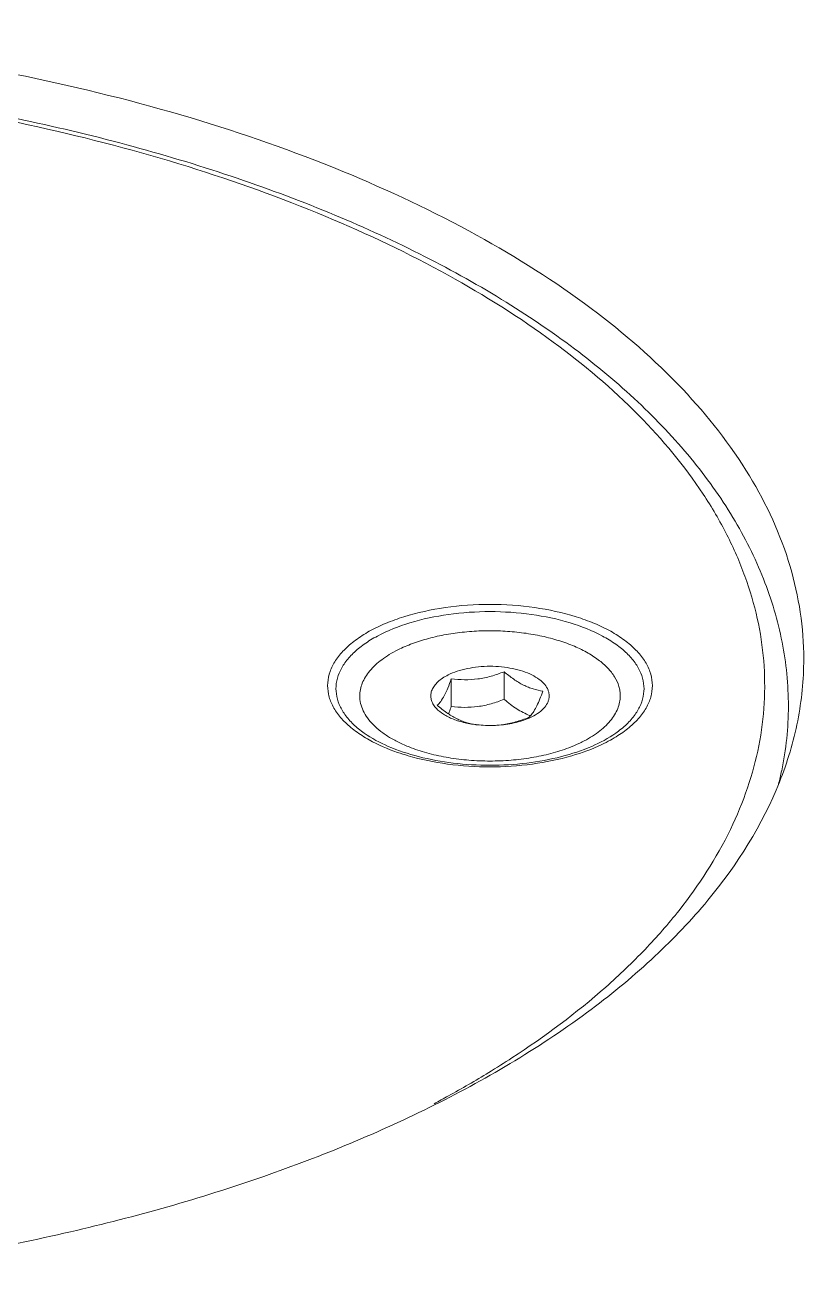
# Model space of a CAD drawing. Header units: millimetres. Extents: x 1177 to 4296, y 93 to 2298.
# Drawn here: x 3227 to 3259.8, y 1740.7 to 1794 of the extents above; entities that cross this region are included whole.
import ezdxf

# ---------------------------------------------------------------- set-up
doc = ezdxf.new("R2010")
doc.units = ezdxf.units.MM
doc.header["$LTSCALE"] = 0.1
doc.layers.get('0').update_dxf_attribs({"lineweight": 13})

msp = doc.modelspace()

# ---------------------------------------------------------------- linework, layer by layer
for p, q in [((3244.957, 1766.378), (3244.957, 1765.213)), ((3247.188, 1766.677), (3247.188, 1765.512)), ((3241.28, 1764.086), (3241.28, 1764.086)), ((3251.901, 1764.086), (3251.9, 1764.086))]:
    msp.add_line(p, q)
for centre, radius, start, end in [((3245.795, 1765.238), 13.396, 348.2057, 359.9381), ((3247.203, 1767.084), 2.584, 293.6648, 296.55), ((3249.148, 1767.208), 2.531, 249.5481, 249.753), ((3249.148, 1767.208), 2.532, 249.7532, 250.4657), ((3247.439, 1765.601), 1.161, 318.1032, 318.6973), ((3246.56, 1769.05), 4.642, 262.37, 262.9692), ((3246.566, 1769.106), 4.698, 262.969, 263.5057), ((3246.586, 1769.302), 4.895, 263.5341, 267.8225), ((3246.59, 1769.379), 4.972, 267.8168, 269.1968), ((3246.59, 1769.39), 4.983, 269.1913, 273.3539), ((3244.308, 1768.867), 5.8, 237.4381, 240.9419), ((3248.929, 1768.772), 5.689, 298.8557, 302.5952), ((3245.269, 1765.341), 13.931, 345.8358, 348.2332), ((3225.108, 1784.807), 41.08, 301.4386, 303.0616), ((3223.246, 1787.893), 44.684, 298.8858, 301.4113), ((3221.919, 1790.287), 47.422, 298.0668, 298.8926)]:
    msp.add_arc(centre, radius, start, end)
for points, knots in [([(3259.84, 1767.216), (3259.84, 1768.532), (3259.425, 1771.26), (3257.62, 1775.159), (3254.714, 1778.837), (3250.793, 1782.233), (3245.941, 1785.295), (3240.258, 1787.967), (3233.86, 1790.196), (3224.378, 1792.558), (3211.712, 1794.09), (3196.391, 1793.725), (3184.012, 1791.59), (3174.983, 1788.761), (3170.863, 1787.005), (3168.937, 1786.043)], [0, 0, 0, 0, 0.03828, 0.078895, 0.12364, 0.173568, 0.229059, 0.289976, 0.355805, 0.425756, 0.573842, 0.725184, 0.870066, 0.937383, 1, 1, 1, 1]), ([(3206.59, 1792.024), (3209.995, 1792.024), (3216.713, 1791.697), (3224.942, 1790.463), (3231.207, 1788.982), (3235.612, 1787.662), (3239.743, 1786.131), (3243.564, 1784.402), (3247.038, 1782.488), (3250.135, 1780.403), (3252.826, 1778.164), (3255.086, 1775.784), (3256.887, 1773.278), (3258.203, 1770.663), (3259.009, 1767.967), (3259.19, 1766.13), (3259.19, 1765.224)], [0, 0, 0, 0, 0.15954, 0.31457, 0.389108, 0.461012, 0.529884, 0.595397, 0.657317, 0.715525, 0.770038, 0.821035, 0.868881, 0.914141, 0.957546, 1, 1, 1, 1]), ([(3247.519, 1750.379), (3248.905, 1751.281), (3250.857, 1752.732), (3253.137, 1754.907), (3255.013, 1757.046), (3256.502, 1759.342), (3257.496, 1761.746), (3257.979, 1763.536), (3258.21, 1765.341), (3258.189, 1767.149), (3257.914, 1768.952), (3257.388, 1770.738), (3256.616, 1772.5), (3255.229, 1774.859), (3252.853, 1777.704), (3249.196, 1780.79), (3244.736, 1783.587), (3239.554, 1786.046), (3233.748, 1788.125), (3227.425, 1789.784), (3220.704, 1790.992), (3213.715, 1791.726), (3208.976, 1791.89), (3206.59, 1791.89)], [0, 0, 0, 0, 0.060346, 0.088299, 0.114835, 0.164051, 0.187154, 0.209538, 0.231485, 0.253301, 0.275302, 0.29779, 0.321042, 0.345293, 0.397443, 0.455296, 0.51919, 0.588971, 0.664121, 0.743851, 0.827174, 0.912962, 1, 1, 1, 1]), ([(3241.187, 1763.979), (3241, 1764.099), (3240.657, 1764.349), (3240.23, 1764.779), (3239.925, 1765.238), (3239.75, 1765.72), (3239.714, 1766.214), (3239.82, 1766.703), (3240.062, 1767.175), (3240.429, 1767.62), (3240.914, 1768.033), (3241.506, 1768.407), (3242.196, 1768.736), (3243.255, 1769.117), (3244.73, 1769.435), (3245.959, 1769.519), (3246.59, 1769.519)], [0, 0, 0, 0, 0.060741, 0.115522, 0.165007, 0.210569, 0.254278, 0.298617, 0.345922, 0.397933, 0.45565, 0.519432, 0.589136, 0.664247, 0.827173, 1, 1, 1, 1]), ([(3246.59, 1769.519), (3247.222, 1769.519), (3248.45, 1769.435), (3249.925, 1769.117), (3250.985, 1768.736), (3251.674, 1768.407), (3252.267, 1768.033), (3252.751, 1767.62), (3253.119, 1767.175), (3253.36, 1766.703), (3253.466, 1766.213), (3253.431, 1765.72), (3253.256, 1765.238), (3252.95, 1764.778), (3252.523, 1764.348), (3252.18, 1764.099), (3251.994, 1763.979)], [0, 0, 0, 0, 0.172833, 0.335756, 0.410866, 0.480569, 0.544349, 0.602064, 0.654073, 0.701376, 0.745714, 0.789424, 0.834986, 0.884474, 0.939256, 1, 1, 1, 1]), ([(3241.28, 1764.086), (3241.117, 1764.201), (3240.821, 1764.44), (3240.459, 1764.848), (3240.21, 1765.281), (3240.082, 1765.732), (3240.081, 1766.19), (3240.208, 1766.642), (3240.457, 1767.075), (3240.818, 1767.483), (3241.284, 1767.861), (3242.066, 1768.336), (3243.256, 1768.8), (3244.861, 1769.139), (3246.004, 1769.215), (3246.59, 1769.215)], [0, 0, 0, 0, 0.05874, 0.111788, 0.159975, 0.204822, 0.248462, 0.293292, 0.341448, 0.394456, 0.453152, 0.517791, 0.66362, 0.827059, 1, 1, 1, 1]), ([(3246.59, 1769.215), (3247.177, 1769.215), (3248.319, 1769.139), (3249.925, 1768.8), (3251.114, 1768.336), (3251.896, 1767.861), (3252.363, 1767.483), (3252.724, 1767.075), (3252.972, 1766.641), (3253.099, 1766.19), (3253.099, 1765.732), (3252.971, 1765.281), (3252.721, 1764.848), (3252.359, 1764.44), (3252.063, 1764.201), (3251.901, 1764.086)], [0, 0, 0, 0, 0.172947, 0.336385, 0.482211, 0.546848, 0.605542, 0.658548, 0.706702, 0.751531, 0.795171, 0.840019, 0.888207, 0.941257, 1, 1, 1, 1]), ([(3252.09, 1765.657), (3252.09, 1765.725), (3252.08, 1765.861), (3252.019, 1766.136), (3251.861, 1766.478), (3251.561, 1766.857), (3251.156, 1767.208), (3250.655, 1767.524), (3250.068, 1767.8), (3249.407, 1768.03), (3248.686, 1768.21), (3247.921, 1768.335), (3247.127, 1768.404), (3246.322, 1768.414), (3245.522, 1768.365), (3244.745, 1768.258), (3244.008, 1768.096), (3243.326, 1767.882), (3242.9, 1767.701), (3242.701, 1767.601)], [0, 0, 0, 0, 0.019029, 0.038363, 0.07896, 0.123687, 0.173594, 0.229061, 0.289952, 0.355752, 0.425673, 0.49873, 0.573805, 0.6497, 0.725184, 0.799045, 0.870125, 0.937404, 1, 1, 1, 1]), ([(3241.09, 1765.657), (3241.09, 1765.747), (3241.108, 1765.931), (3241.19, 1766.201), (3241.324, 1766.465), (3241.579, 1766.818), (3241.928, 1767.133), (3242.343, 1767.411), (3242.578, 1767.54), (3242.701, 1767.601)], [0, 0, 0, 0, 0.102118, 0.207106, 0.317503, 0.435314, 0.697705, 0.843973, 1, 1, 1, 1]), ([(3244.244, 1748.389), (3246.556, 1749.545), (3249.805, 1751.472), (3253.538, 1754.561), (3256.441, 1757.599), (3258.587, 1760.983), (3259.663, 1764.564), (3259.84, 1766.342), (3259.84, 1767.216)], [0, 0, 0, 0, 0.302151, 0.438487, 0.565154, 0.792783, 0.897826, 1, 1, 1, 1]), ([(3244.822, 1766.541), (3244.945, 1766.602), (3245.211, 1766.709), (3245.641, 1766.822), (3246.106, 1766.891), (3246.59, 1766.915), (3247.074, 1766.891), (3247.54, 1766.822), (3247.97, 1766.709), (3248.349, 1766.557), (3248.663, 1766.37), (3248.901, 1766.155), (3249.031, 1765.95), (3249.082, 1765.781), (3249.094, 1765.657), (3249.082, 1765.532), (3249.031, 1765.364), (3248.901, 1765.159), (3248.663, 1764.944), (3248.467, 1764.827), (3248.358, 1764.773)], [0, 0, 0, 0, 0.067708, 0.141686, 0.220117, 0.300861, 0.381603, 0.460036, 0.53401, 0.601719, 0.661917, 0.714225, 0.759575, 0.780504, 0.80086, 0.821216, 0.842144, 0.887493, 0.939804, 1, 1, 1, 1]), ([(3244.265, 1765.198), (3244.223, 1765.251), (3244.152, 1765.362), (3244.091, 1765.546), (3244.086, 1765.734), (3244.136, 1765.919), (3244.24, 1766.096), (3244.392, 1766.261), (3244.589, 1766.414), (3244.741, 1766.5), (3244.822, 1766.541)], [0, 0, 0, 0, 0.119822, 0.23012, 0.336539, 0.44566, 0.563395, 0.693858, 0.839295, 1, 1, 1, 1]), ([(3244.36, 1765.263), (3244.414, 1765.312), (3244.526, 1765.438), (3244.676, 1765.685), (3244.821, 1766.006), (3244.911, 1766.247), (3244.957, 1766.378)], [0, 0, 0, 0, 0.172251, 0.394484, 0.674182, 1, 1, 1, 1]), ([(3244.957, 1766.378), (3245.14, 1766.355), (3245.513, 1766.326), (3246.078, 1766.359), (3246.642, 1766.479), (3247.007, 1766.606), (3247.188, 1766.677)], [0, 0, 0, 0, 0.24298, 0.491111, 0.744094, 1, 1, 1, 1]), ([(3247.188, 1766.677), (3247.318, 1766.566), (3247.577, 1766.36), (3247.926, 1766.146), (3248.207, 1766.019), (3248.478, 1765.925), (3248.685, 1765.88), (3248.821, 1765.861)], [0, 0, 0, 0, 0.276541, 0.536549, 0.659077, 0.776703, 1, 1, 1, 1]), ([(3248.821, 1765.861), (3248.781, 1765.748), (3248.703, 1765.538), (3248.579, 1765.251), (3248.453, 1765.017), (3248.358, 1764.888), (3248.311, 1764.835)], [0, 0, 0, 0, 0.309873, 0.584886, 0.81492, 1, 1, 1, 1]), ([(3243.264, 1763.467), (3243.101, 1763.529), (3242.79, 1763.661), (3242.358, 1763.891), (3241.982, 1764.145), (3241.665, 1764.419), (3241.413, 1764.711), (3241.228, 1765.017), (3241.116, 1765.334), (3241.09, 1765.551), (3241.09, 1765.657)], [0, 0, 0, 0, 0.160213, 0.309991, 0.448756, 0.576423, 0.69356, 0.801536, 0.90263, 1, 1, 1, 1]), ([(3245.943, 1764.45), (3245.761, 1764.474), (3245.415, 1764.541), (3245.007, 1764.68), (3244.724, 1764.821), (3244.492, 1764.966), (3244.343, 1765.099), (3244.265, 1765.198)], [0, 0, 0, 0, 0.293828, 0.562902, 0.685624, 0.79951, 1, 1, 1, 1]), ([(3245.993, 1764.446), (3245.856, 1764.466), (3245.649, 1764.511), (3245.379, 1764.605), (3245.097, 1764.732), (3244.749, 1764.946), (3244.489, 1765.152), (3244.36, 1765.263)], [0, 0, 0, 0, 0.223297, 0.340923, 0.463451, 0.723459, 1, 1, 1, 1]), ([(3244.838, 1764.895), (3244.848, 1764.921), (3244.89, 1765.026), (3244.929, 1765.132), (3244.957, 1765.213)], [0, 0, 0, 0, 0.241654, 1, 1, 1, 1]), ([(3244.957, 1765.213), (3245.14, 1765.19), (3245.513, 1765.161), (3246.078, 1765.194), (3246.642, 1765.314), (3247.007, 1765.441), (3247.188, 1765.512)], [0, 0, 0, 0, 0.242978, 0.49111, 0.744097, 1, 1, 1, 1]), ([(3247.188, 1765.512), (3247.274, 1765.439), (3247.446, 1765.298), (3247.713, 1765.11), (3247.984, 1764.953), (3248.17, 1764.871), (3248.263, 1764.836)], [0, 0, 0, 0, 0.265636, 0.522345, 0.767559, 1, 1, 1, 1]), ([(3250.479, 1763.712), (3250.603, 1763.774), (3250.837, 1763.903), (3251.252, 1764.181), (3251.602, 1764.496), (3251.857, 1764.849), (3251.991, 1765.113), (3252.072, 1765.383), (3252.09, 1765.567), (3252.09, 1765.657)], [0, 0, 0, 0, 0.156027, 0.302295, 0.564686, 0.682497, 0.792894, 0.897882, 1, 1, 1, 1]), ([(3248.223, 1764.745), (3248.043, 1764.674), (3247.677, 1764.547), (3247.113, 1764.427), (3246.548, 1764.395), (3246.175, 1764.423), (3245.993, 1764.446)], [0, 0, 0, 0, 0.255906, 0.508889, 0.75702, 1, 1, 1, 1]), ([(3248.24, 1764.718), (3248.142, 1764.675), (3247.933, 1764.597), (3247.483, 1764.477), (3247.125, 1764.43), (3246.882, 1764.415)], [0, 0, 0, 0, 0.230379, 0.476336, 1, 1, 1, 1]), ([(3248.303, 1764.826), (3248.297, 1764.818), (3248.271, 1764.79), (3248.244, 1764.764), (3248.223, 1764.745)], [0, 0, 0, 0, 0.261846, 1, 1, 1, 1]), ([(3241.28, 1764.086), (3241.595, 1763.863), (3242.34, 1763.468), (3243.609, 1763.051), (3245.055, 1762.788), (3246.071, 1762.728), (3246.59, 1762.728)], [0, 0, 0, 0, 0.208445, 0.451639, 0.719441, 1, 1, 1, 1]), ([(3243.134, 1763.129), (3242.983, 1763.173), (3242.419, 1763.352), (3241.871, 1763.586), (3241.491, 1763.797)], [0, 0, 0, 0, 0.265035, 1, 1, 1, 1]), ([(3246.59, 1762.728), (3247.11, 1762.728), (3248.126, 1762.788), (3249.571, 1763.051), (3250.841, 1763.468), (3251.586, 1763.863), (3251.901, 1764.086)], [0, 0, 0, 0, 0.280551, 0.548349, 0.791545, 1, 1, 1, 1]), ([(3250.479, 1763.712), (3250.435, 1763.69), (3250.25, 1763.601), (3250.061, 1763.522), (3249.916, 1763.467)], [0, 0, 0, 0, 0.242789, 1, 1, 1, 1]), ([(3251.674, 1763.789), (3251.554, 1763.723), (3251.031, 1763.456), (3250.477, 1763.254), (3250.047, 1763.129)], [0, 0, 0, 0, 0.234823, 1, 1, 1, 1]), ([(3246.59, 1762.661), (3245.992, 1762.661), (3244.825, 1762.737), (3243.678, 1762.97), (3243.134, 1763.129)], [0, 0, 0, 0, 0.5132, 1, 1, 1, 1]), ([(3249.916, 1763.467), (3249.67, 1763.373), (3249.152, 1763.21), (3248.336, 1763.037), (3247.474, 1762.931), (3246.59, 1762.895), (3245.706, 1762.931), (3244.845, 1763.037), (3244.029, 1763.21), (3243.51, 1763.373), (3243.264, 1763.467)], [0, 0, 0, 0, 0.11643, 0.240073, 0.368753, 0.500006, 0.63126, 0.759938, 0.883585, 1, 1, 1, 1]), ([(3250.047, 1763.129), (3249.502, 1762.97), (3248.355, 1762.737), (3247.188, 1762.661), (3246.59, 1762.661)], [0, 0, 0, 0, 0.486811, 1, 1, 1, 1]), ([(3210.748, 1740.672), (3213.848, 1740.794), (3219.936, 1741.299), (3228.742, 1742.854), (3236.872, 1745.149), (3241.914, 1747.224), (3244.244, 1748.389)], [0, 0, 0, 0, 0.268923, 0.528843, 0.774134, 1, 1, 1, 1])]:
    msp.add_open_spline(points, degree=3, knots=knots)

doc.saveas('drawing.dxf')
